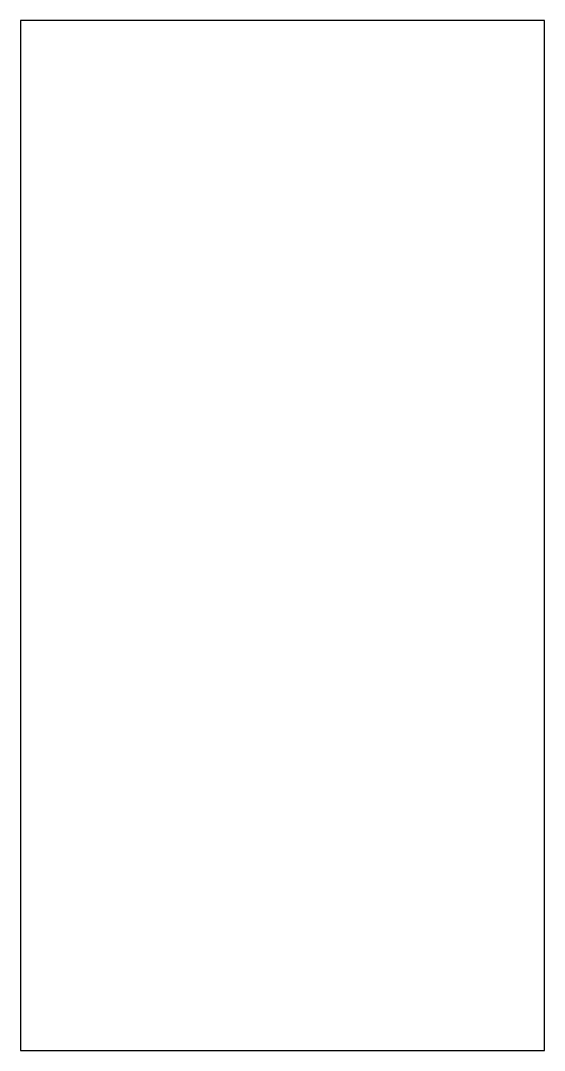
# Model space of a CAD drawing. Header units: millimetres. Extents: x 75 to 105, y -20 to 39.
import ezdxf

# ---------------------------------------------------------------- set-up
doc = ezdxf.new("R2010")
doc.units = ezdxf.units.MM

msp = doc.modelspace()

# ---------------------------------------------------------------- linework, layer by layer
at = {"linetype": 'CONTINUOUS'}
for p, q in [((105, 39), (75, 39)), ((75, 39), (75, -20)), ((105, -20), (105, 39)), ((75, -20), (105, -20))]:
    msp.add_line(p, q, dxfattribs=at)

doc.saveas('drawing.dxf')
